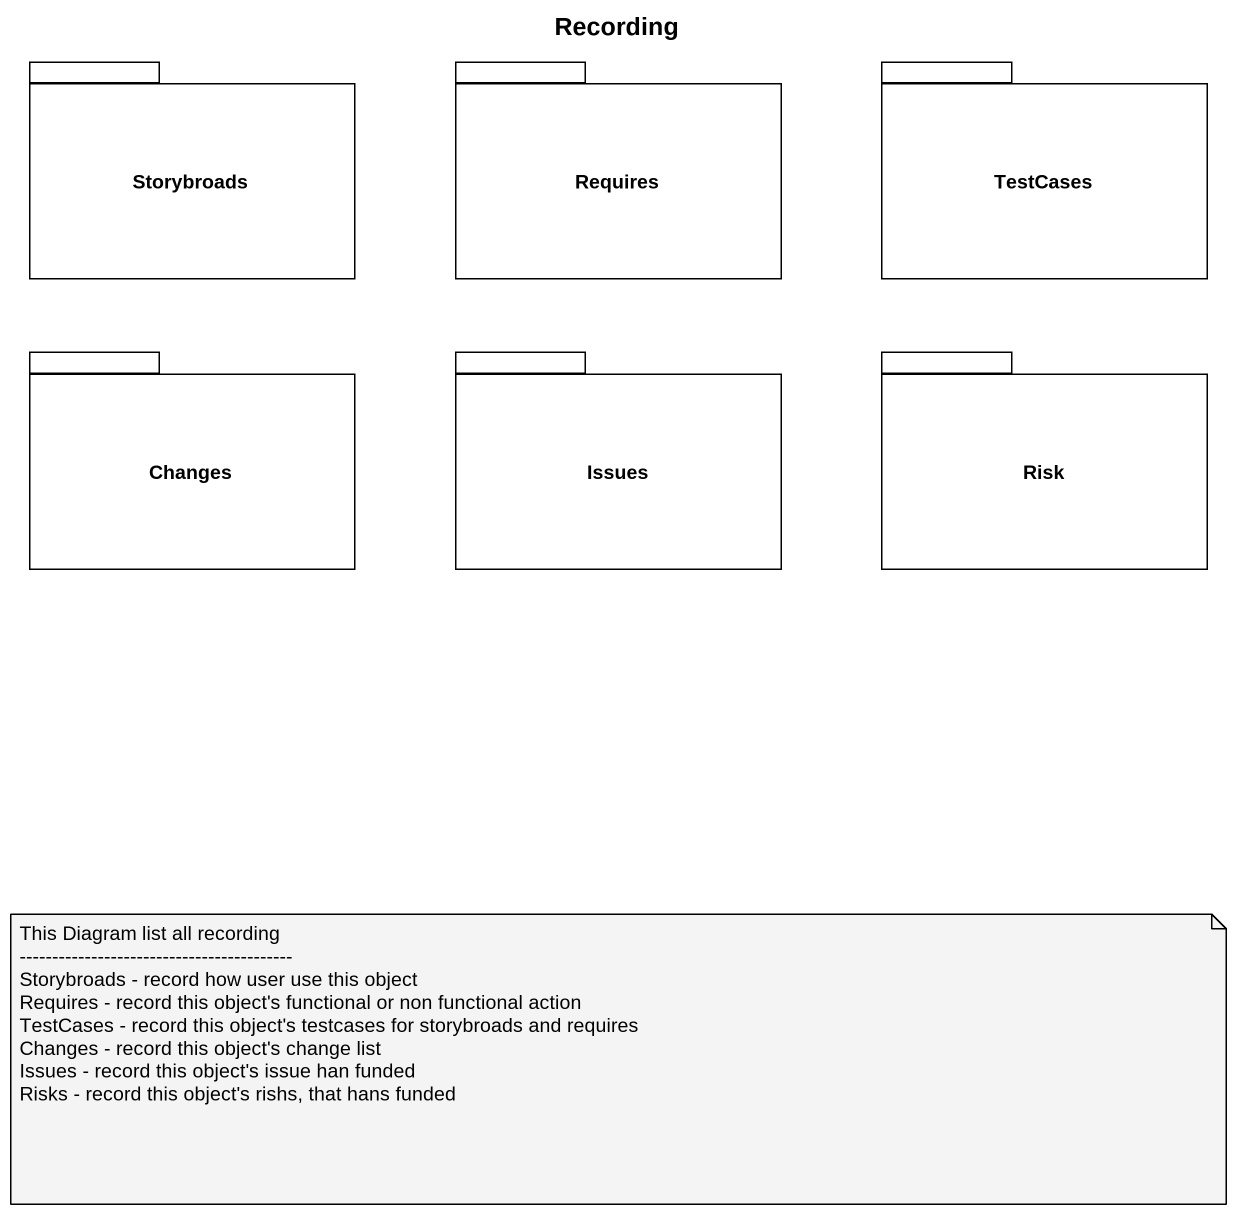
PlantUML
@startuml
title Recording
package Storybroads {
}
package Requires {
}
package TestCases {
}
package Changes {
}
package Issues {
}
package Risk {
}
note as N1
  This Diagram list all recording
  ~--~--~--~--~--~--~--~--~--~--~--~--~--~--~--~--~--~--~--~--~--
  Storybroads - record how user use this object
  Requires - record this object's functional or non functional action
  TestCases - record this object's testcases for storybroads and requires
  Changes - record this object's change list
  Issues - record this object's issue han funded
  Risks - record this object's rishs, that hans funded
end note
@enduml
